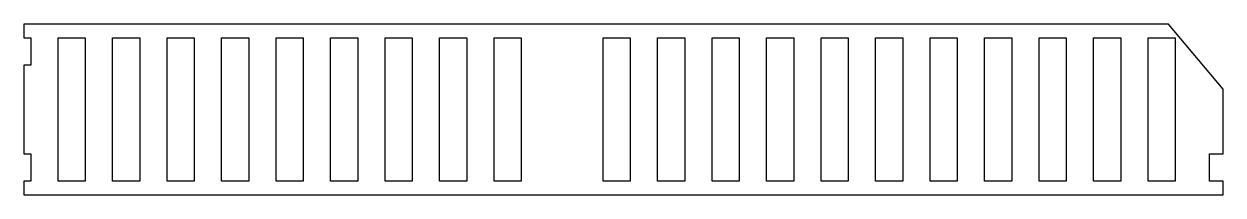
# Model space of a CAD drawing. Header units: inches. Extents: x -22 to 0, y 0 to 3.1.
import ezdxf

# ---------------------------------------------------------------- set-up
doc = ezdxf.new("R2010")
doc.units = ezdxf.units.IN
doc.header["$MEASUREMENT"] = 0

msp = doc.modelspace()

# ---------------------------------------------------------------- linework, layer by layer
for points in [[(0, 1.933), (-1, 3.125), (-22, 3.125), (-22, 2.875), (-21.875, 2.875), (-21.875, 2.375), (-22, 2.375), (-22, 0.75), (-21.875, 0.75), (-21.875, 0.25), (-22, 0.25), (-22, 0), (0, 0), (0, 0.25), (-0.25, 0.25), (-0.25, 0.75), (0, 0.75)], [(-20.875, 0.25), (-21.375, 0.25), (-21.375, 2.875), (-20.875, 2.875)], [(-20.375, 0.25), (-20.375, 2.875), (-19.875, 2.875), (-19.875, 0.25)], [(-19.375, 0.25), (-19.375, 2.875), (-18.875, 2.875), (-18.875, 0.25)], [(-18.375, 0.25), (-18.375, 2.875), (-17.875, 2.875), (-17.875, 0.25)], [(-17.375, 0.25), (-17.375, 2.875), (-16.875, 2.875), (-16.875, 0.25)], [(-16.375, 0.25), (-16.375, 2.875), (-15.875, 2.875), (-15.875, 0.25)], [(-15.375, 0.25), (-15.375, 2.875), (-14.875, 2.875), (-14.875, 0.25)], [(-14.375, 0.25), (-14.375, 2.875), (-13.875, 2.875), (-13.875, 0.25)], [(-13.375, 0.25), (-13.375, 2.875), (-12.875, 2.875), (-12.875, 0.25)], [(-11.375, 0.25), (-11.375, 2.875), (-10.875, 2.875), (-10.875, 0.25)], [(-10.375, 0.25), (-10.375, 2.875), (-9.875, 2.875), (-9.875, 0.25)], [(-9.375, 0.25), (-9.375, 2.875), (-8.875, 2.875), (-8.875, 0.25)], [(-8.375, 0.25), (-8.375, 2.875), (-7.875, 2.875), (-7.875, 0.25)], [(-7.375, 0.25), (-7.375, 2.875), (-6.875, 2.875), (-6.875, 0.25)], [(-6.375, 0.25), (-6.375, 2.875), (-5.875, 2.875), (-5.875, 0.25)], [(-5.375, 0.25), (-5.375, 2.875), (-4.875, 2.875), (-4.875, 0.25)], [(-4.375, 0.25), (-4.375, 2.875), (-3.875, 2.875), (-3.875, 0.25)], [(-3.375, 0.25), (-3.375, 2.875), (-2.875, 2.875), (-2.875, 0.25)], [(-2.375, 0.25), (-2.375, 2.875), (-1.875, 2.875), (-1.875, 0.25)], [(-1.375, 0.25), (-1.375, 2.875), (-0.875, 2.875), (-0.875, 0.25)]]:
    msp.add_lwpolyline(points, close=True)

doc.saveas('drawing.dxf')
